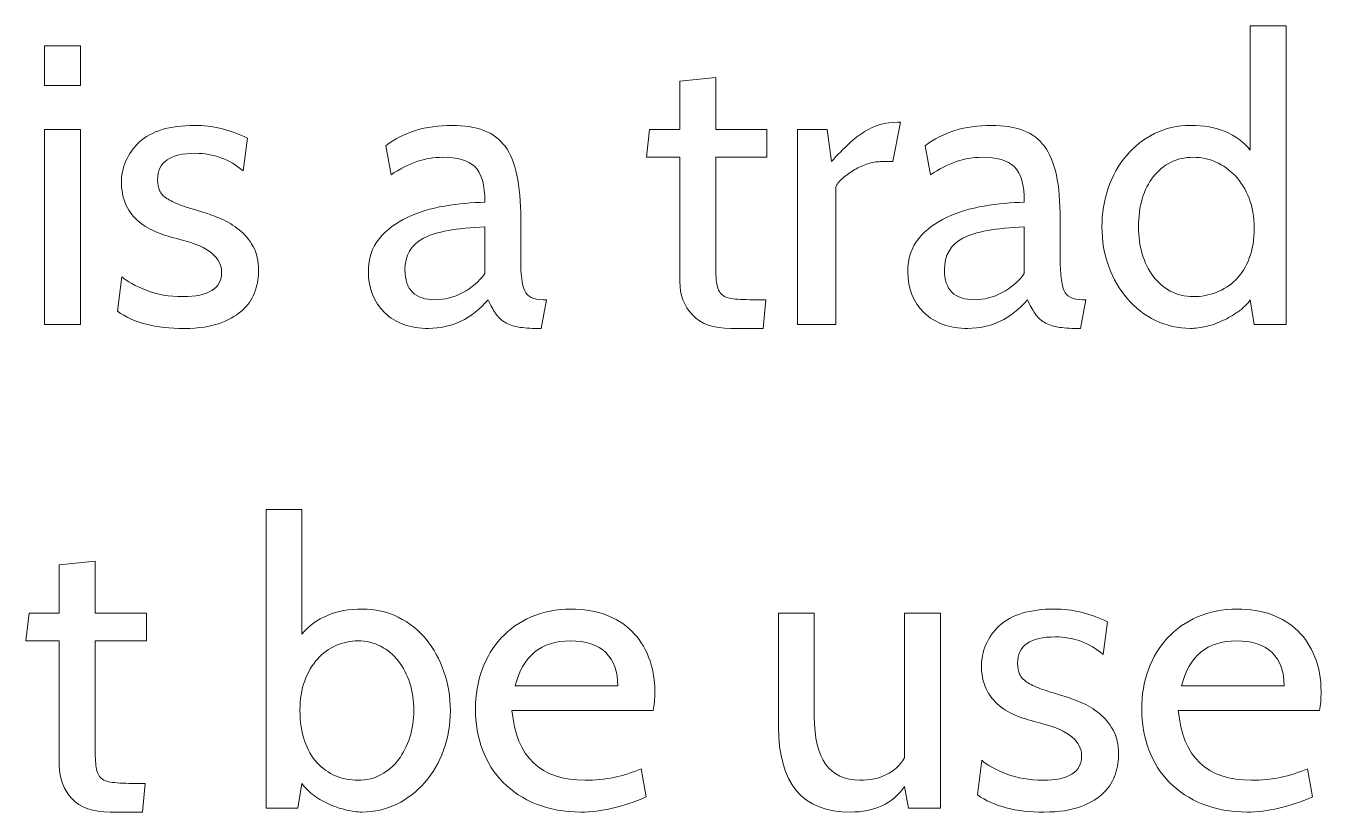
# Model space of a CAD drawing. Header units: centimetres. Extents: x -24 to 24.1, y -20.7 to 0.5.
# Drawn here: x 4.3944 to 4.7397, y -16.991 to -16.7815 of the extents above; entities that cross this region are included whole.
import ezdxf

# ---------------------------------------------------------------- set-up
doc = ezdxf.new("R2010")
doc.units = ezdxf.units.CM
doc.header["$MEASUREMENT"] = 0
doc.layers.add('Layer 1', color=7, linetype='Continuous')

msp = doc.modelspace()

# ---------------------------------------------------------------- linework, layer by layer
at = {"layer": 'Layer 1', "color": 250, "lineweight": 9}
for points, knots in [([(4.73039, -16.86103), (4.73039, -16.86103), (4.7219, -16.86103), (4.7219, -16.86103), (4.7219, -16.86103), (4.7219, -16.86103), (4.72084, -16.85445), (4.72084, -16.85445), (4.72084, -16.85445), (4.72, -16.85566), (4.71892, -16.85672), (4.71761, -16.85764), (4.71761, -16.85764), (4.7163, -16.85855), (4.71492, -16.85935), (4.71347, -16.86002), (4.71347, -16.86002), (4.71202, -16.86069), (4.71056, -16.86121), (4.70907, -16.86156), (4.70907, -16.86156), (4.70759, -16.86191), (4.70621, -16.86209), (4.70494, -16.86209), (4.70494, -16.86209), (4.70161, -16.86209), (4.6985, -16.86138), (4.6956, -16.85997), (4.6956, -16.85997), (4.6927, -16.85855), (4.69019, -16.85663), (4.68807, -16.85419), (4.68807, -16.85419), (4.68595, -16.85175), (4.68429, -16.84889), (4.68309, -16.8456), (4.68309, -16.8456), (4.68189, -16.84231), (4.68129, -16.83879), (4.68129, -16.83505), (4.68129, -16.83505), (4.68129, -16.83144), (4.68185, -16.82799), (4.68298, -16.82471), (4.68298, -16.82471), (4.68411, -16.82142), (4.68572, -16.81854), (4.68781, -16.81606), (4.68781, -16.81606), (4.68989, -16.81359), (4.69239, -16.81163), (4.69528, -16.81018), (4.69528, -16.81018), (4.69818, -16.80873), (4.7014, -16.808), (4.70494, -16.808), (4.70494, -16.808), (4.71194, -16.808), (4.71724, -16.81019), (4.72084, -16.81458), (4.72084, -16.81458), (4.72084, -16.81458), (4.72084, -16.78149), (4.72084, -16.78149), (4.72084, -16.78149), (4.72084, -16.78149), (4.73039, -16.78149), (4.73039, -16.78149), (4.73039, -16.78149), (4.73039, -16.78149), (4.73039, -16.86103), (4.73039, -16.86103)], [0, 0, 0, 0, 0.052632, 0.052632, 0.052632, 0.052632, 0.105263, 0.105263, 0.105263, 0.105263, 0.157895, 0.157895, 0.157895, 0.157895, 0.210526, 0.210526, 0.210526, 0.210526, 0.263158, 0.263158, 0.263158, 0.263158, 0.315789, 0.315789, 0.315789, 0.315789, 0.368421, 0.368421, 0.368421, 0.368421, 0.421053, 0.421053, 0.421053, 0.421053, 0.473684, 0.473684, 0.473684, 0.473684, 0.526316, 0.526316, 0.526316, 0.526316, 0.578947, 0.578947, 0.578947, 0.578947, 0.631579, 0.631579, 0.631579, 0.631579, 0.684211, 0.684211, 0.684211, 0.684211, 0.736842, 0.736842, 0.736842, 0.736842, 0.789474, 0.789474, 0.789474, 0.789474, 0.842105, 0.842105, 0.842105, 0.842105, 0.894737, 0.894737, 0.894737, 0.894737, 1, 1, 1, 1]), ([(4.40894, -16.7974), (4.40894, -16.7974), (4.39939, -16.7974), (4.39939, -16.7974), (4.39939, -16.7974), (4.39939, -16.7974), (4.39939, -16.78679), (4.39939, -16.78679), (4.39939, -16.78679), (4.39939, -16.78679), (4.40894, -16.78679), (4.40894, -16.78679), (4.40894, -16.78679), (4.40894, -16.78679), (4.40894, -16.7974), (4.40894, -16.7974)], [0, 0, 0, 0, 0.2, 0.2, 0.2, 0.2, 0.4, 0.4, 0.4, 0.4, 0.6, 0.6, 0.6, 0.6, 1, 1, 1, 1]), ([(4.59167, -16.85445), (4.59167, -16.85445), (4.59093, -16.86209), (4.59093, -16.86209), (4.59093, -16.86209), (4.59093, -16.86209), (4.58234, -16.86209), (4.58234, -16.86209), (4.58234, -16.86209), (4.57774, -16.86209), (4.57433, -16.86089), (4.5721, -16.85848), (4.5721, -16.85848), (4.56988, -16.85608), (4.56876, -16.85315), (4.56876, -16.84968), (4.56876, -16.84968), (4.56876, -16.84968), (4.56876, -16.81649), (4.56876, -16.81649), (4.56876, -16.81649), (4.56876, -16.81649), (4.55985, -16.81649), (4.55985, -16.81649), (4.55985, -16.81649), (4.55985, -16.81649), (4.5607, -16.80906), (4.5607, -16.80906), (4.5607, -16.80906), (4.5607, -16.80906), (4.56876, -16.80906), (4.56876, -16.80906), (4.56876, -16.80906), (4.56876, -16.80906), (4.56876, -16.79623), (4.56876, -16.79623), (4.56876, -16.79623), (4.56876, -16.79623), (4.57831, -16.79527), (4.57831, -16.79527), (4.57831, -16.79527), (4.57831, -16.79527), (4.57831, -16.80906), (4.57831, -16.80906), (4.57831, -16.80906), (4.57831, -16.80906), (4.59199, -16.80906), (4.59199, -16.80906), (4.59199, -16.80906), (4.59199, -16.80906), (4.59199, -16.81649), (4.59199, -16.81649), (4.59199, -16.81649), (4.59199, -16.81649), (4.57831, -16.81649), (4.57831, -16.81649), (4.57831, -16.81649), (4.57831, -16.81649), (4.57831, -16.84385), (4.57831, -16.84385), (4.57831, -16.84385), (4.57831, -16.84632), (4.57838, -16.84827), (4.57852, -16.84968), (4.57852, -16.84968), (4.57866, -16.8511), (4.57907, -16.85216), (4.57974, -16.85286), (4.57974, -16.85286), (4.58041, -16.85357), (4.58149, -16.85401), (4.58297, -16.85419), (4.58297, -16.85419), (4.58446, -16.85437), (4.58654, -16.85445), (4.58923, -16.85445), (4.58923, -16.85445), (4.58923, -16.85445), (4.59167, -16.85445), (4.59167, -16.85445)], [0, 0, 0, 0, 0.047619, 0.047619, 0.047619, 0.047619, 0.095238, 0.095238, 0.095238, 0.095238, 0.142857, 0.142857, 0.142857, 0.142857, 0.190476, 0.190476, 0.190476, 0.190476, 0.238095, 0.238095, 0.238095, 0.238095, 0.285714, 0.285714, 0.285714, 0.285714, 0.333333, 0.333333, 0.333333, 0.333333, 0.380952, 0.380952, 0.380952, 0.380952, 0.428571, 0.428571, 0.428571, 0.428571, 0.47619, 0.47619, 0.47619, 0.47619, 0.52381, 0.52381, 0.52381, 0.52381, 0.571429, 0.571429, 0.571429, 0.571429, 0.619048, 0.619048, 0.619048, 0.619048, 0.666667, 0.666667, 0.666667, 0.666667, 0.714286, 0.714286, 0.714286, 0.714286, 0.761905, 0.761905, 0.761905, 0.761905, 0.809524, 0.809524, 0.809524, 0.809524, 0.857143, 0.857143, 0.857143, 0.857143, 0.904762, 0.904762, 0.904762, 0.904762, 1, 1, 1, 1]), ([(4.40894, -16.86103), (4.40894, -16.86103), (4.39939, -16.86103), (4.39939, -16.86103), (4.39939, -16.86103), (4.39939, -16.86103), (4.39939, -16.80906), (4.39939, -16.80906), (4.39939, -16.80906), (4.39939, -16.80906), (4.40894, -16.80906), (4.40894, -16.80906), (4.40894, -16.80906), (4.40894, -16.80906), (4.40894, -16.86103), (4.40894, -16.86103)], [0, 0, 0, 0, 0.2, 0.2, 0.2, 0.2, 0.4, 0.4, 0.4, 0.4, 0.6, 0.6, 0.6, 0.6, 1, 1, 1, 1]), ([(4.43662, -16.86209), (4.42905, -16.86209), (4.42311, -16.86057), (4.4188, -16.85753), (4.4188, -16.85753), (4.4188, -16.85753), (4.41997, -16.8483), (4.41997, -16.8483), (4.41997, -16.8483), (4.42138, -16.84958), (4.42356, -16.85078), (4.42649, -16.85191), (4.42649, -16.85191), (4.42942, -16.85304), (4.43266, -16.85361), (4.4362, -16.85361), (4.4362, -16.85361), (4.44312, -16.85361), (4.44659, -16.85145), (4.44659, -16.84714), (4.44659, -16.84714), (4.44659, -16.84325), (4.44312, -16.84038), (4.4362, -16.83855), (4.4362, -16.83855), (4.43407, -16.83805), (4.43208, -16.83747), (4.4302, -16.8368), (4.4302, -16.8368), (4.42833, -16.83612), (4.42665, -16.83524), (4.42516, -16.83414), (4.42516, -16.83414), (4.42368, -16.83305), (4.42246, -16.83165), (4.42151, -16.82996), (4.42151, -16.82996), (4.42055, -16.82826), (4.42, -16.82614), (4.41986, -16.82359), (4.41986, -16.82359), (4.41986, -16.81914), (4.42145, -16.81543), (4.42463, -16.81246), (4.42463, -16.81246), (4.42782, -16.80949), (4.43273, -16.808), (4.43938, -16.808), (4.43938, -16.808), (4.44411, -16.808), (4.44882, -16.80913), (4.45348, -16.8114), (4.45348, -16.8114), (4.45348, -16.8114), (4.45231, -16.82009), (4.45231, -16.82009), (4.45231, -16.82009), (4.44864, -16.81698), (4.4444, -16.81543), (4.43959, -16.81543), (4.43959, -16.81543), (4.43287, -16.81543), (4.42951, -16.81778), (4.42951, -16.82248), (4.42951, -16.82248), (4.42951, -16.82361), (4.42969, -16.82458), (4.43004, -16.82536), (4.43004, -16.82536), (4.4304, -16.82614), (4.43103, -16.82684), (4.43195, -16.82745), (4.43195, -16.82745), (4.43287, -16.82805), (4.43411, -16.82863), (4.43566, -16.82921), (4.43566, -16.82921), (4.43722, -16.82978), (4.4392, -16.83041), (4.4416, -16.83112), (4.4416, -16.83112), (4.44309, -16.83155), (4.4447, -16.83213), (4.44643, -16.83287), (4.44643, -16.83287), (4.44816, -16.83361), (4.44977, -16.83459), (4.45125, -16.83579), (4.45125, -16.83579), (4.45274, -16.83699), (4.45398, -16.83847), (4.45497, -16.84024), (4.45497, -16.84024), (4.45596, -16.84201), (4.45645, -16.84413), (4.45645, -16.84661), (4.45645, -16.84661), (4.45645, -16.8483), (4.45617, -16.85007), (4.4556, -16.85191), (4.4556, -16.85191), (4.45504, -16.85375), (4.45401, -16.85541), (4.45253, -16.85689), (4.45253, -16.85689), (4.45104, -16.85838), (4.44901, -16.85962), (4.44643, -16.8606), (4.44643, -16.8606), (4.44385, -16.8616), (4.44058, -16.86209), (4.43662, -16.86209)], [0, 0, 0, 0, 0.034483, 0.034483, 0.034483, 0.034483, 0.068966, 0.068966, 0.068966, 0.068966, 0.103448, 0.103448, 0.103448, 0.103448, 0.137931, 0.137931, 0.137931, 0.137931, 0.172414, 0.172414, 0.172414, 0.172414, 0.206897, 0.206897, 0.206897, 0.206897, 0.241379, 0.241379, 0.241379, 0.241379, 0.275862, 0.275862, 0.275862, 0.275862, 0.310345, 0.310345, 0.310345, 0.310345, 0.344828, 0.344828, 0.344828, 0.344828, 0.37931, 0.37931, 0.37931, 0.37931, 0.413793, 0.413793, 0.413793, 0.413793, 0.448276, 0.448276, 0.448276, 0.448276, 0.482759, 0.482759, 0.482759, 0.482759, 0.517241, 0.517241, 0.517241, 0.517241, 0.551724, 0.551724, 0.551724, 0.551724, 0.586207, 0.586207, 0.586207, 0.586207, 0.62069, 0.62069, 0.62069, 0.62069, 0.655172, 0.655172, 0.655172, 0.655172, 0.689655, 0.689655, 0.689655, 0.689655, 0.724138, 0.724138, 0.724138, 0.724138, 0.758621, 0.758621, 0.758621, 0.758621, 0.793103, 0.793103, 0.793103, 0.793103, 0.827586, 0.827586, 0.827586, 0.827586, 0.862069, 0.862069, 0.862069, 0.862069, 0.896552, 0.896552, 0.896552, 0.896552, 0.931034, 0.931034, 0.931034, 0.931034, 1, 1, 1, 1]), ([(4.53323, -16.85445), (4.53323, -16.85445), (4.53175, -16.86209), (4.53175, -16.86209), (4.53175, -16.86209), (4.53175, -16.86209), (4.53101, -16.86209), (4.53101, -16.86209), (4.53101, -16.86209), (4.52889, -16.86209), (4.52712, -16.86197), (4.5257, -16.86172), (4.5257, -16.86172), (4.52429, -16.86147), (4.52309, -16.86105), (4.5221, -16.86045), (4.5221, -16.86045), (4.52111, -16.85985), (4.52028, -16.85905), (4.51961, -16.85806), (4.51961, -16.85806), (4.51893, -16.85707), (4.51828, -16.85587), (4.51764, -16.85445), (4.51764, -16.85445), (4.51326, -16.85954), (4.50796, -16.86209), (4.50174, -16.86209), (4.50174, -16.86209), (4.49686, -16.86209), (4.49297, -16.86069), (4.49007, -16.8579), (4.49007, -16.8579), (4.48717, -16.85511), (4.48572, -16.85148), (4.48572, -16.84703), (4.48572, -16.84703), (4.48572, -16.84342), (4.48669, -16.84046), (4.48864, -16.83812), (4.48864, -16.83812), (4.49058, -16.83579), (4.49306, -16.83391), (4.49606, -16.8325), (4.49606, -16.8325), (4.49907, -16.83109), (4.50241, -16.83008), (4.50608, -16.82948), (4.50608, -16.82948), (4.50976, -16.82888), (4.51333, -16.82854), (4.5168, -16.82847), (4.5168, -16.82847), (4.5168, -16.8238), (4.51589, -16.82064), (4.51409, -16.81898), (4.51409, -16.81898), (4.51229, -16.81732), (4.50941, -16.81649), (4.50545, -16.81649), (4.50545, -16.81649), (4.50092, -16.81649), (4.49636, -16.81804), (4.49177, -16.82115), (4.49177, -16.82115), (4.49177, -16.82115), (4.49039, -16.81341), (4.49039, -16.81341), (4.49039, -16.81341), (4.49506, -16.80981), (4.50092, -16.808), (4.50799, -16.808), (4.50799, -16.808), (4.51132, -16.808), (4.51414, -16.80844), (4.51648, -16.80933), (4.51648, -16.80933), (4.51881, -16.81021), (4.5207, -16.81163), (4.52215, -16.81357), (4.52215, -16.81357), (4.5236, -16.81551), (4.52466, -16.81808), (4.52533, -16.82126), (4.52533, -16.82126), (4.526, -16.82444), (4.52634, -16.82833), (4.52634, -16.83292), (4.52634, -16.83292), (4.52634, -16.83292), (4.52634, -16.84353), (4.52634, -16.84353), (4.52634, -16.84353), (4.52634, -16.84763), (4.52669, -16.85048), (4.5274, -16.85207), (4.5274, -16.85207), (4.52811, -16.85366), (4.52973, -16.85445), (4.53228, -16.85445), (4.53228, -16.85445), (4.53228, -16.85445), (4.53323, -16.85445), (4.53323, -16.85445)], [0, 0, 0, 0, 0.037037, 0.037037, 0.037037, 0.037037, 0.074074, 0.074074, 0.074074, 0.074074, 0.111111, 0.111111, 0.111111, 0.111111, 0.148148, 0.148148, 0.148148, 0.148148, 0.185185, 0.185185, 0.185185, 0.185185, 0.222222, 0.222222, 0.222222, 0.222222, 0.259259, 0.259259, 0.259259, 0.259259, 0.296296, 0.296296, 0.296296, 0.296296, 0.333333, 0.333333, 0.333333, 0.333333, 0.37037, 0.37037, 0.37037, 0.37037, 0.407407, 0.407407, 0.407407, 0.407407, 0.444444, 0.444444, 0.444444, 0.444444, 0.481481, 0.481481, 0.481481, 0.481481, 0.518519, 0.518519, 0.518519, 0.518519, 0.555556, 0.555556, 0.555556, 0.555556, 0.592593, 0.592593, 0.592593, 0.592593, 0.62963, 0.62963, 0.62963, 0.62963, 0.666667, 0.666667, 0.666667, 0.666667, 0.703704, 0.703704, 0.703704, 0.703704, 0.740741, 0.740741, 0.740741, 0.740741, 0.777778, 0.777778, 0.777778, 0.777778, 0.814815, 0.814815, 0.814815, 0.814815, 0.851852, 0.851852, 0.851852, 0.851852, 0.888889, 0.888889, 0.888889, 0.888889, 0.925926, 0.925926, 0.925926, 0.925926, 1, 1, 1, 1]), ([(4.62762, -16.80715), (4.62762, -16.80715), (4.6255, -16.81765), (4.6255, -16.81765), (4.6255, -16.81765), (4.6255, -16.81765), (4.62221, -16.81765), (4.62221, -16.81765), (4.62221, -16.81765), (4.62115, -16.81765), (4.62002, -16.81785), (4.61882, -16.81824), (4.61882, -16.81824), (4.61762, -16.81862), (4.61647, -16.81914), (4.61537, -16.81977), (4.61537, -16.81977), (4.61428, -16.82041), (4.61327, -16.82112), (4.61235, -16.8219), (4.61235, -16.8219), (4.61143, -16.82267), (4.61076, -16.82349), (4.61034, -16.82433), (4.61034, -16.82433), (4.61034, -16.82433), (4.61034, -16.86103), (4.61034, -16.86103), (4.61034, -16.86103), (4.61034, -16.86103), (4.60016, -16.86103), (4.60016, -16.86103), (4.60016, -16.86103), (4.60016, -16.86103), (4.60016, -16.80906), (4.60016, -16.80906), (4.60016, -16.80906), (4.60016, -16.80906), (4.608, -16.80906), (4.608, -16.80906), (4.608, -16.80906), (4.608, -16.80906), (4.60917, -16.81765), (4.60917, -16.81765), (4.60917, -16.81765), (4.61242, -16.81398), (4.61537, -16.81131), (4.61802, -16.80965), (4.61802, -16.80965), (4.62068, -16.80798), (4.62359, -16.80715), (4.62677, -16.80715), (4.62677, -16.80715), (4.62677, -16.80715), (4.62762, -16.80715), (4.62762, -16.80715)], [0, 0, 0, 0, 0.066667, 0.066667, 0.066667, 0.066667, 0.133333, 0.133333, 0.133333, 0.133333, 0.2, 0.2, 0.2, 0.2, 0.266667, 0.266667, 0.266667, 0.266667, 0.333333, 0.333333, 0.333333, 0.333333, 0.4, 0.4, 0.4, 0.4, 0.466667, 0.466667, 0.466667, 0.466667, 0.533333, 0.533333, 0.533333, 0.533333, 0.6, 0.6, 0.6, 0.6, 0.666667, 0.666667, 0.666667, 0.666667, 0.733333, 0.733333, 0.733333, 0.733333, 0.8, 0.8, 0.8, 0.8, 0.866667, 0.866667, 0.866667, 0.866667, 1, 1, 1, 1]), ([(4.67704, -16.85445), (4.67704, -16.85445), (4.67556, -16.86209), (4.67556, -16.86209), (4.67556, -16.86209), (4.67556, -16.86209), (4.67482, -16.86209), (4.67482, -16.86209), (4.67482, -16.86209), (4.67269, -16.86209), (4.67093, -16.86197), (4.66951, -16.86172), (4.66951, -16.86172), (4.6681, -16.86147), (4.6669, -16.86105), (4.66591, -16.86045), (4.66591, -16.86045), (4.66492, -16.85985), (4.66409, -16.85905), (4.66342, -16.85806), (4.66342, -16.85806), (4.66274, -16.85707), (4.66209, -16.85587), (4.66145, -16.85445), (4.66145, -16.85445), (4.65707, -16.85954), (4.65177, -16.86209), (4.64555, -16.86209), (4.64555, -16.86209), (4.64067, -16.86209), (4.63678, -16.86069), (4.63388, -16.8579), (4.63388, -16.8579), (4.63098, -16.85511), (4.62953, -16.85148), (4.62953, -16.84703), (4.62953, -16.84703), (4.62953, -16.84342), (4.6305, -16.84046), (4.63245, -16.83812), (4.63245, -16.83812), (4.63439, -16.83579), (4.63687, -16.83391), (4.63987, -16.8325), (4.63987, -16.8325), (4.64288, -16.83109), (4.64622, -16.83008), (4.64989, -16.82948), (4.64989, -16.82948), (4.65357, -16.82888), (4.65714, -16.82854), (4.6606, -16.82847), (4.6606, -16.82847), (4.6606, -16.8238), (4.6597, -16.82064), (4.6579, -16.81898), (4.6579, -16.81898), (4.6561, -16.81732), (4.65322, -16.81649), (4.64926, -16.81649), (4.64926, -16.81649), (4.64473, -16.81649), (4.64017, -16.81804), (4.63558, -16.82115), (4.63558, -16.82115), (4.63558, -16.82115), (4.6342, -16.81341), (4.6342, -16.81341), (4.6342, -16.81341), (4.63886, -16.80981), (4.64473, -16.808), (4.6518, -16.808), (4.6518, -16.808), (4.65513, -16.808), (4.65795, -16.80844), (4.66029, -16.80933), (4.66029, -16.80933), (4.66262, -16.81021), (4.66451, -16.81163), (4.66596, -16.81357), (4.66596, -16.81357), (4.66741, -16.81551), (4.66847, -16.81808), (4.66914, -16.82126), (4.66914, -16.82126), (4.66981, -16.82444), (4.67015, -16.82833), (4.67015, -16.83292), (4.67015, -16.83292), (4.67015, -16.83292), (4.67015, -16.84353), (4.67015, -16.84353), (4.67015, -16.84353), (4.67015, -16.84763), (4.6705, -16.85048), (4.67121, -16.85207), (4.67121, -16.85207), (4.67192, -16.85366), (4.67354, -16.85445), (4.67609, -16.85445), (4.67609, -16.85445), (4.67609, -16.85445), (4.67704, -16.85445), (4.67704, -16.85445)], [0, 0, 0, 0, 0.037037, 0.037037, 0.037037, 0.037037, 0.074074, 0.074074, 0.074074, 0.074074, 0.111111, 0.111111, 0.111111, 0.111111, 0.148148, 0.148148, 0.148148, 0.148148, 0.185185, 0.185185, 0.185185, 0.185185, 0.222222, 0.222222, 0.222222, 0.222222, 0.259259, 0.259259, 0.259259, 0.259259, 0.296296, 0.296296, 0.296296, 0.296296, 0.333333, 0.333333, 0.333333, 0.333333, 0.37037, 0.37037, 0.37037, 0.37037, 0.407407, 0.407407, 0.407407, 0.407407, 0.444444, 0.444444, 0.444444, 0.444444, 0.481481, 0.481481, 0.481481, 0.481481, 0.518519, 0.518519, 0.518519, 0.518519, 0.555556, 0.555556, 0.555556, 0.555556, 0.592593, 0.592593, 0.592593, 0.592593, 0.62963, 0.62963, 0.62963, 0.62963, 0.666667, 0.666667, 0.666667, 0.666667, 0.703704, 0.703704, 0.703704, 0.703704, 0.740741, 0.740741, 0.740741, 0.740741, 0.777778, 0.777778, 0.777778, 0.777778, 0.814815, 0.814815, 0.814815, 0.814815, 0.851852, 0.851852, 0.851852, 0.851852, 0.888889, 0.888889, 0.888889, 0.888889, 0.925926, 0.925926, 0.925926, 0.925926, 1, 1, 1, 1]), ([(4.70568, -16.81649), (4.70342, -16.81649), (4.70138, -16.81695), (4.69958, -16.81787), (4.69958, -16.81787), (4.69778, -16.81878), (4.69624, -16.82006), (4.69497, -16.82168), (4.69497, -16.82168), (4.69369, -16.82331), (4.69272, -16.82525), (4.69205, -16.82752), (4.69205, -16.82752), (4.69138, -16.82978), (4.69104, -16.83229), (4.69104, -16.83505), (4.69104, -16.83505), (4.69104, -16.83759), (4.69138, -16.84), (4.69205, -16.84226), (4.69205, -16.84226), (4.69272, -16.84452), (4.69368, -16.84648), (4.69491, -16.84814), (4.69491, -16.84814), (4.69615, -16.8498), (4.69767, -16.85113), (4.69947, -16.85212), (4.69947, -16.85212), (4.70128, -16.85311), (4.70334, -16.85361), (4.70568, -16.85361), (4.70568, -16.85361), (4.7078, -16.85361), (4.70983, -16.85323), (4.71178, -16.85249), (4.71178, -16.85249), (4.71372, -16.85175), (4.71545, -16.85062), (4.71697, -16.8491), (4.71697, -16.8491), (4.71849, -16.84758), (4.7197, -16.84567), (4.72058, -16.84337), (4.72058, -16.84337), (4.72146, -16.84107), (4.7219, -16.8384), (4.7219, -16.83536), (4.7219, -16.83536), (4.7219, -16.83239), (4.72145, -16.82974), (4.72053, -16.82741), (4.72053, -16.82741), (4.71961, -16.82508), (4.71839, -16.8231), (4.71687, -16.82147), (4.71687, -16.82147), (4.71535, -16.81984), (4.71362, -16.81861), (4.71167, -16.81776), (4.71167, -16.81776), (4.70973, -16.81691), (4.70773, -16.81649), (4.70568, -16.81649)], [0, 0, 0, 0, 0.058824, 0.058824, 0.058824, 0.058824, 0.117647, 0.117647, 0.117647, 0.117647, 0.176471, 0.176471, 0.176471, 0.176471, 0.235294, 0.235294, 0.235294, 0.235294, 0.294118, 0.294118, 0.294118, 0.294118, 0.352941, 0.352941, 0.352941, 0.352941, 0.411765, 0.411765, 0.411765, 0.411765, 0.470588, 0.470588, 0.470588, 0.470588, 0.529412, 0.529412, 0.529412, 0.529412, 0.588235, 0.588235, 0.588235, 0.588235, 0.647059, 0.647059, 0.647059, 0.647059, 0.705882, 0.705882, 0.705882, 0.705882, 0.764706, 0.764706, 0.764706, 0.764706, 0.823529, 0.823529, 0.823529, 0.823529, 0.882353, 0.882353, 0.882353, 0.882353, 1, 1, 1, 1]), ([(4.5168, -16.84745), (4.5168, -16.84745), (4.5168, -16.83505), (4.5168, -16.83505), (4.5168, -16.83505), (4.50916, -16.83533), (4.5037, -16.83634), (4.50041, -16.83807), (4.50041, -16.83807), (4.49712, -16.8398), (4.49548, -16.84261), (4.49548, -16.8465), (4.49548, -16.8465), (4.49548, -16.8518), (4.49817, -16.85445), (4.50354, -16.85445), (4.50354, -16.85445), (4.50608, -16.85445), (4.50854, -16.85382), (4.51091, -16.85255), (4.51091, -16.85255), (4.51328, -16.85127), (4.51524, -16.84958), (4.5168, -16.84745)], [0, 0, 0, 0, 0.142857, 0.142857, 0.142857, 0.142857, 0.285714, 0.285714, 0.285714, 0.285714, 0.428571, 0.428571, 0.428571, 0.428571, 0.571429, 0.571429, 0.571429, 0.571429, 0.714286, 0.714286, 0.714286, 0.714286, 1, 1, 1, 1]), ([(4.6606, -16.84745), (4.6606, -16.84745), (4.6606, -16.83505), (4.6606, -16.83505), (4.6606, -16.83505), (4.65297, -16.83533), (4.64751, -16.83634), (4.64422, -16.83807), (4.64422, -16.83807), (4.64093, -16.8398), (4.63929, -16.84261), (4.63929, -16.8465), (4.63929, -16.8465), (4.63929, -16.8518), (4.64197, -16.85445), (4.64735, -16.85445), (4.64735, -16.85445), (4.64989, -16.85445), (4.65235, -16.85382), (4.65472, -16.85255), (4.65472, -16.85255), (4.65709, -16.85127), (4.65905, -16.84958), (4.6606, -16.84745)], [0, 0, 0, 0, 0.142857, 0.142857, 0.142857, 0.142857, 0.285714, 0.285714, 0.285714, 0.285714, 0.428571, 0.428571, 0.428571, 0.428571, 0.571429, 0.571429, 0.571429, 0.571429, 0.714286, 0.714286, 0.714286, 0.714286, 1, 1, 1, 1]), ([(4.48402, -16.99095), (4.48275, -16.99095), (4.48137, -16.99077), (4.47989, -16.99042), (4.47989, -16.99042), (4.4784, -16.99006), (4.47692, -16.98957), (4.47543, -16.98893), (4.47543, -16.98893), (4.47395, -16.9883), (4.47255, -16.9875), (4.47124, -16.98655), (4.47124, -16.98655), (4.46993, -16.98559), (4.46886, -16.98451), (4.46801, -16.98331), (4.46801, -16.98331), (4.46801, -16.98331), (4.46695, -16.98989), (4.46695, -16.98989), (4.46695, -16.98989), (4.46695, -16.98989), (4.45846, -16.98989), (4.45846, -16.98989), (4.45846, -16.98989), (4.45846, -16.98989), (4.45846, -16.91035), (4.45846, -16.91035), (4.45846, -16.91035), (4.45846, -16.91035), (4.46801, -16.91035), (4.46801, -16.91035), (4.46801, -16.91035), (4.46801, -16.91035), (4.46801, -16.94354), (4.46801, -16.94354), (4.46801, -16.94354), (4.47168, -16.93909), (4.47706, -16.93686), (4.48413, -16.93686), (4.48413, -16.93686), (4.48759, -16.93686), (4.49077, -16.93758), (4.49367, -16.93903), (4.49367, -16.93903), (4.49657, -16.94048), (4.49905, -16.94244), (4.5011, -16.94492), (4.5011, -16.94492), (4.50315, -16.94739), (4.50474, -16.95027), (4.50587, -16.95356), (4.50587, -16.95356), (4.507, -16.95685), (4.50757, -16.9603), (4.50757, -16.9639), (4.50757, -16.9639), (4.50757, -16.96765), (4.50696, -16.97117), (4.50576, -16.97446), (4.50576, -16.97446), (4.50456, -16.97774), (4.5029, -16.98061), (4.50078, -16.98305), (4.50078, -16.98305), (4.49866, -16.98548), (4.49616, -16.98741), (4.4933, -16.98883), (4.4933, -16.98883), (4.49044, -16.99024), (4.48735, -16.99095), (4.48402, -16.99095)], [0, 0, 0, 0, 0.052632, 0.052632, 0.052632, 0.052632, 0.105263, 0.105263, 0.105263, 0.105263, 0.157895, 0.157895, 0.157895, 0.157895, 0.210526, 0.210526, 0.210526, 0.210526, 0.263158, 0.263158, 0.263158, 0.263158, 0.315789, 0.315789, 0.315789, 0.315789, 0.368421, 0.368421, 0.368421, 0.368421, 0.421053, 0.421053, 0.421053, 0.421053, 0.473684, 0.473684, 0.473684, 0.473684, 0.526316, 0.526316, 0.526316, 0.526316, 0.578947, 0.578947, 0.578947, 0.578947, 0.631579, 0.631579, 0.631579, 0.631579, 0.684211, 0.684211, 0.684211, 0.684211, 0.736842, 0.736842, 0.736842, 0.736842, 0.789474, 0.789474, 0.789474, 0.789474, 0.842105, 0.842105, 0.842105, 0.842105, 0.894737, 0.894737, 0.894737, 0.894737, 1, 1, 1, 1]), ([(4.42622, -16.98331), (4.42622, -16.98331), (4.42548, -16.99095), (4.42548, -16.99095), (4.42548, -16.99095), (4.42548, -16.99095), (4.41689, -16.99095), (4.41689, -16.99095), (4.41689, -16.99095), (4.41229, -16.99095), (4.40888, -16.98974), (4.40665, -16.98734), (4.40665, -16.98734), (4.40443, -16.98494), (4.40331, -16.982), (4.40331, -16.97854), (4.40331, -16.97854), (4.40331, -16.97854), (4.40331, -16.94534), (4.40331, -16.94534), (4.40331, -16.94534), (4.40331, -16.94534), (4.39441, -16.94534), (4.39441, -16.94534), (4.39441, -16.94534), (4.39441, -16.94534), (4.39525, -16.93792), (4.39525, -16.93792), (4.39525, -16.93792), (4.39525, -16.93792), (4.40331, -16.93792), (4.40331, -16.93792), (4.40331, -16.93792), (4.40331, -16.93792), (4.40331, -16.92509), (4.40331, -16.92509), (4.40331, -16.92509), (4.40331, -16.92509), (4.41286, -16.92413), (4.41286, -16.92413), (4.41286, -16.92413), (4.41286, -16.92413), (4.41286, -16.93792), (4.41286, -16.93792), (4.41286, -16.93792), (4.41286, -16.93792), (4.42654, -16.93792), (4.42654, -16.93792), (4.42654, -16.93792), (4.42654, -16.93792), (4.42654, -16.94534), (4.42654, -16.94534), (4.42654, -16.94534), (4.42654, -16.94534), (4.41286, -16.94534), (4.41286, -16.94534), (4.41286, -16.94534), (4.41286, -16.94534), (4.41286, -16.97271), (4.41286, -16.97271), (4.41286, -16.97271), (4.41286, -16.97518), (4.41293, -16.97712), (4.41307, -16.97854), (4.41307, -16.97854), (4.41321, -16.97995), (4.41362, -16.98101), (4.41429, -16.98172), (4.41429, -16.98172), (4.41496, -16.98243), (4.41604, -16.98287), (4.41753, -16.98305), (4.41753, -16.98305), (4.41901, -16.98322), (4.4211, -16.98331), (4.42378, -16.98331), (4.42378, -16.98331), (4.42378, -16.98331), (4.42622, -16.98331), (4.42622, -16.98331)], [0, 0, 0, 0, 0.047619, 0.047619, 0.047619, 0.047619, 0.095238, 0.095238, 0.095238, 0.095238, 0.142857, 0.142857, 0.142857, 0.142857, 0.190476, 0.190476, 0.190476, 0.190476, 0.238095, 0.238095, 0.238095, 0.238095, 0.285714, 0.285714, 0.285714, 0.285714, 0.333333, 0.333333, 0.333333, 0.333333, 0.380952, 0.380952, 0.380952, 0.380952, 0.428571, 0.428571, 0.428571, 0.428571, 0.47619, 0.47619, 0.47619, 0.47619, 0.52381, 0.52381, 0.52381, 0.52381, 0.571429, 0.571429, 0.571429, 0.571429, 0.619048, 0.619048, 0.619048, 0.619048, 0.666667, 0.666667, 0.666667, 0.666667, 0.714286, 0.714286, 0.714286, 0.714286, 0.761905, 0.761905, 0.761905, 0.761905, 0.809524, 0.809524, 0.809524, 0.809524, 0.857143, 0.857143, 0.857143, 0.857143, 0.904762, 0.904762, 0.904762, 0.904762, 1, 1, 1, 1]), ([(4.56165, -16.9639), (4.56165, -16.9639), (4.524, -16.9639), (4.524, -16.9639), (4.524, -16.9639), (4.52514, -16.97628), (4.53164, -16.98246), (4.54352, -16.98246), (4.54352, -16.98246), (4.54882, -16.98246), (4.5538, -16.98144), (4.55847, -16.97939), (4.55847, -16.97939), (4.55847, -16.97939), (4.55974, -16.98692), (4.55974, -16.98692), (4.55974, -16.98692), (4.55359, -16.9896), (4.5478, -16.99095), (4.54235, -16.99095), (4.54235, -16.99095), (4.53797, -16.99095), (4.53403, -16.99024), (4.53053, -16.98883), (4.53053, -16.98883), (4.52703, -16.98741), (4.52407, -16.98548), (4.52167, -16.98305), (4.52167, -16.98305), (4.51927, -16.98061), (4.51743, -16.97771), (4.51616, -16.97435), (4.51616, -16.97435), (4.51488, -16.97099), (4.51425, -16.96737), (4.51425, -16.96348), (4.51425, -16.96348), (4.51425, -16.95973), (4.51485, -16.95623), (4.51605, -16.95298), (4.51605, -16.95298), (4.51725, -16.94973), (4.51895, -16.94692), (4.52114, -16.94455), (4.52114, -16.94455), (4.52333, -16.94218), (4.526, -16.94031), (4.52915, -16.93893), (4.52915, -16.93893), (4.53229, -16.93755), (4.53581, -16.93686), (4.5397, -16.93686), (4.5397, -16.93686), (4.54302, -16.93686), (4.54606, -16.93735), (4.54882, -16.93834), (4.54882, -16.93834), (4.55158, -16.93933), (4.55393, -16.94078), (4.55587, -16.94269), (4.55587, -16.94269), (4.55782, -16.9446), (4.55934, -16.94692), (4.56043, -16.94964), (4.56043, -16.94964), (4.56153, -16.95236), (4.56208, -16.95542), (4.56208, -16.95881), (4.56208, -16.95881), (4.56208, -16.96079), (4.56194, -16.96249), (4.56165, -16.9639)], [0, 0, 0, 0, 0.052632, 0.052632, 0.052632, 0.052632, 0.105263, 0.105263, 0.105263, 0.105263, 0.157895, 0.157895, 0.157895, 0.157895, 0.210526, 0.210526, 0.210526, 0.210526, 0.263158, 0.263158, 0.263158, 0.263158, 0.315789, 0.315789, 0.315789, 0.315789, 0.368421, 0.368421, 0.368421, 0.368421, 0.421053, 0.421053, 0.421053, 0.421053, 0.473684, 0.473684, 0.473684, 0.473684, 0.526316, 0.526316, 0.526316, 0.526316, 0.578947, 0.578947, 0.578947, 0.578947, 0.631579, 0.631579, 0.631579, 0.631579, 0.684211, 0.684211, 0.684211, 0.684211, 0.736842, 0.736842, 0.736842, 0.736842, 0.789474, 0.789474, 0.789474, 0.789474, 0.842105, 0.842105, 0.842105, 0.842105, 0.894737, 0.894737, 0.894737, 0.894737, 1, 1, 1, 1]), ([(4.66591, -16.99095), (4.65834, -16.99095), (4.6524, -16.98943), (4.64809, -16.98639), (4.64809, -16.98639), (4.64809, -16.98639), (4.64926, -16.97716), (4.64926, -16.97716), (4.64926, -16.97716), (4.65067, -16.97843), (4.65284, -16.97963), (4.65578, -16.98077), (4.65578, -16.98077), (4.65871, -16.9819), (4.66195, -16.98246), (4.66548, -16.98246), (4.66548, -16.98246), (4.67241, -16.98246), (4.67588, -16.98031), (4.67588, -16.97599), (4.67588, -16.97599), (4.67588, -16.9721), (4.67241, -16.96924), (4.66548, -16.9674), (4.66548, -16.9674), (4.66336, -16.96691), (4.66136, -16.96632), (4.65949, -16.96565), (4.65949, -16.96565), (4.65762, -16.96498), (4.65594, -16.9641), (4.65445, -16.963), (4.65445, -16.963), (4.65297, -16.96191), (4.65175, -16.96051), (4.65079, -16.95881), (4.65079, -16.95881), (4.64984, -16.95712), (4.64929, -16.95499), (4.64915, -16.95245), (4.64915, -16.95245), (4.64915, -16.948), (4.65074, -16.94428), (4.65392, -16.94131), (4.65392, -16.94131), (4.6571, -16.93834), (4.66202, -16.93686), (4.66866, -16.93686), (4.66866, -16.93686), (4.6734, -16.93686), (4.6781, -16.93799), (4.68277, -16.94025), (4.68277, -16.94025), (4.68277, -16.94025), (4.6816, -16.94895), (4.6816, -16.94895), (4.6816, -16.94895), (4.67793, -16.94584), (4.67368, -16.94428), (4.66888, -16.94428), (4.66888, -16.94428), (4.66216, -16.94428), (4.6588, -16.94663), (4.6588, -16.95134), (4.6588, -16.95134), (4.6588, -16.95247), (4.65898, -16.95344), (4.65933, -16.95422), (4.65933, -16.95422), (4.65968, -16.95499), (4.66032, -16.9557), (4.66124, -16.9563), (4.66124, -16.9563), (4.66216, -16.9569), (4.6634, -16.95749), (4.66495, -16.95807), (4.66495, -16.95807), (4.66651, -16.95863), (4.66849, -16.95927), (4.67089, -16.95998), (4.67089, -16.95998), (4.67238, -16.9604), (4.67398, -16.96099), (4.67572, -16.96173), (4.67572, -16.96173), (4.67745, -16.96247), (4.67906, -16.96344), (4.68054, -16.96464), (4.68054, -16.96464), (4.68203, -16.96585), (4.68326, -16.96733), (4.68425, -16.9691), (4.68425, -16.9691), (4.68524, -16.97087), (4.68574, -16.97299), (4.68574, -16.97546), (4.68574, -16.97546), (4.68574, -16.97716), (4.68546, -16.97893), (4.68489, -16.98077), (4.68489, -16.98077), (4.68432, -16.9826), (4.6833, -16.98427), (4.68181, -16.98575), (4.68181, -16.98575), (4.68033, -16.98723), (4.6783, -16.98847), (4.67572, -16.98946), (4.67572, -16.98946), (4.67314, -16.99045), (4.66987, -16.99095), (4.66591, -16.99095)], [0, 0, 0, 0, 0.034483, 0.034483, 0.034483, 0.034483, 0.068966, 0.068966, 0.068966, 0.068966, 0.103448, 0.103448, 0.103448, 0.103448, 0.137931, 0.137931, 0.137931, 0.137931, 0.172414, 0.172414, 0.172414, 0.172414, 0.206897, 0.206897, 0.206897, 0.206897, 0.241379, 0.241379, 0.241379, 0.241379, 0.275862, 0.275862, 0.275862, 0.275862, 0.310345, 0.310345, 0.310345, 0.310345, 0.344828, 0.344828, 0.344828, 0.344828, 0.37931, 0.37931, 0.37931, 0.37931, 0.413793, 0.413793, 0.413793, 0.413793, 0.448276, 0.448276, 0.448276, 0.448276, 0.482759, 0.482759, 0.482759, 0.482759, 0.517241, 0.517241, 0.517241, 0.517241, 0.551724, 0.551724, 0.551724, 0.551724, 0.586207, 0.586207, 0.586207, 0.586207, 0.62069, 0.62069, 0.62069, 0.62069, 0.655172, 0.655172, 0.655172, 0.655172, 0.689655, 0.689655, 0.689655, 0.689655, 0.724138, 0.724138, 0.724138, 0.724138, 0.758621, 0.758621, 0.758621, 0.758621, 0.793103, 0.793103, 0.793103, 0.793103, 0.827586, 0.827586, 0.827586, 0.827586, 0.862069, 0.862069, 0.862069, 0.862069, 0.896552, 0.896552, 0.896552, 0.896552, 0.931034, 0.931034, 0.931034, 0.931034, 1, 1, 1, 1]), ([(4.7393, -16.9639), (4.7393, -16.9639), (4.70165, -16.9639), (4.70165, -16.9639), (4.70165, -16.9639), (4.70278, -16.97628), (4.70928, -16.98246), (4.72116, -16.98246), (4.72116, -16.98246), (4.72646, -16.98246), (4.73145, -16.98144), (4.73611, -16.97939), (4.73611, -16.97939), (4.73611, -16.97939), (4.73739, -16.98692), (4.73739, -16.98692), (4.73739, -16.98692), (4.73124, -16.9896), (4.72544, -16.99095), (4.71999, -16.99095), (4.71999, -16.99095), (4.71561, -16.99095), (4.71167, -16.99024), (4.70817, -16.98883), (4.70817, -16.98883), (4.70467, -16.98741), (4.70172, -16.98548), (4.69931, -16.98305), (4.69931, -16.98305), (4.69691, -16.98061), (4.69507, -16.97771), (4.6938, -16.97435), (4.6938, -16.97435), (4.69253, -16.97099), (4.69189, -16.96737), (4.69189, -16.96348), (4.69189, -16.96348), (4.69189, -16.95973), (4.69249, -16.95623), (4.69369, -16.95298), (4.69369, -16.95298), (4.69489, -16.94973), (4.69659, -16.94692), (4.69878, -16.94455), (4.69878, -16.94455), (4.70098, -16.94218), (4.70364, -16.94031), (4.70679, -16.93893), (4.70679, -16.93893), (4.70994, -16.93755), (4.71345, -16.93686), (4.71734, -16.93686), (4.71734, -16.93686), (4.72067, -16.93686), (4.72371, -16.93735), (4.72646, -16.93834), (4.72646, -16.93834), (4.72922, -16.93933), (4.73157, -16.94078), (4.73352, -16.94269), (4.73352, -16.94269), (4.73546, -16.9446), (4.73698, -16.94692), (4.73808, -16.94964), (4.73808, -16.94964), (4.73917, -16.95236), (4.73972, -16.95542), (4.73972, -16.95881), (4.73972, -16.95881), (4.73972, -16.96079), (4.73958, -16.96249), (4.7393, -16.9639)], [0, 0, 0, 0, 0.052632, 0.052632, 0.052632, 0.052632, 0.105263, 0.105263, 0.105263, 0.105263, 0.157895, 0.157895, 0.157895, 0.157895, 0.210526, 0.210526, 0.210526, 0.210526, 0.263158, 0.263158, 0.263158, 0.263158, 0.315789, 0.315789, 0.315789, 0.315789, 0.368421, 0.368421, 0.368421, 0.368421, 0.421053, 0.421053, 0.421053, 0.421053, 0.473684, 0.473684, 0.473684, 0.473684, 0.526316, 0.526316, 0.526316, 0.526316, 0.578947, 0.578947, 0.578947, 0.578947, 0.631579, 0.631579, 0.631579, 0.631579, 0.684211, 0.684211, 0.684211, 0.684211, 0.736842, 0.736842, 0.736842, 0.736842, 0.789474, 0.789474, 0.789474, 0.789474, 0.842105, 0.842105, 0.842105, 0.842105, 0.894737, 0.894737, 0.894737, 0.894737, 1, 1, 1, 1]), ([(4.63823, -16.98989), (4.63823, -16.98989), (4.62974, -16.98989), (4.62974, -16.98989), (4.62974, -16.98989), (4.62974, -16.98989), (4.62868, -16.98416), (4.62868, -16.98416), (4.62868, -16.98416), (4.62543, -16.98868), (4.62062, -16.99095), (4.61426, -16.99095), (4.61426, -16.99095), (4.60146, -16.99095), (4.59506, -16.98335), (4.59506, -16.96814), (4.59506, -16.96814), (4.59506, -16.96814), (4.59506, -16.93792), (4.59506, -16.93792), (4.59506, -16.93792), (4.59506, -16.93792), (4.60461, -16.93792), (4.60461, -16.93792), (4.60461, -16.93792), (4.60461, -16.93792), (4.60461, -16.96549), (4.60461, -16.96549), (4.60461, -16.96549), (4.60461, -16.97681), (4.60864, -16.98246), (4.6167, -16.98246), (4.6167, -16.98246), (4.62221, -16.98246), (4.62621, -16.98048), (4.62868, -16.97652), (4.62868, -16.97652), (4.62868, -16.97652), (4.62868, -16.93792), (4.62868, -16.93792), (4.62868, -16.93792), (4.62868, -16.93792), (4.63823, -16.93792), (4.63823, -16.93792), (4.63823, -16.93792), (4.63823, -16.93792), (4.63823, -16.98989), (4.63823, -16.98989)], [0, 0, 0, 0, 0.076923, 0.076923, 0.076923, 0.076923, 0.153846, 0.153846, 0.153846, 0.153846, 0.230769, 0.230769, 0.230769, 0.230769, 0.307692, 0.307692, 0.307692, 0.307692, 0.384615, 0.384615, 0.384615, 0.384615, 0.461538, 0.461538, 0.461538, 0.461538, 0.538462, 0.538462, 0.538462, 0.538462, 0.615385, 0.615385, 0.615385, 0.615385, 0.692308, 0.692308, 0.692308, 0.692308, 0.769231, 0.769231, 0.769231, 0.769231, 0.846154, 0.846154, 0.846154, 0.846154, 1, 1, 1, 1]), ([(4.48296, -16.94534), (4.48091, -16.94534), (4.47895, -16.94575), (4.47708, -16.94656), (4.47708, -16.94656), (4.4752, -16.94738), (4.47356, -16.94858), (4.47214, -16.95017), (4.47214, -16.95017), (4.47073, -16.95176), (4.4696, -16.9537), (4.46875, -16.956), (4.46875, -16.956), (4.4679, -16.9583), (4.46748, -16.96093), (4.46748, -16.9639), (4.46748, -16.9639), (4.46748, -16.96694), (4.46788, -16.96963), (4.4687, -16.97196), (4.4687, -16.97196), (4.46951, -16.9743), (4.47062, -16.97624), (4.47204, -16.9778), (4.47204, -16.9778), (4.47345, -16.97935), (4.4751, -16.98052), (4.47697, -16.9813), (4.47697, -16.9813), (4.47884, -16.98207), (4.48084, -16.98246), (4.48296, -16.98246), (4.48296, -16.98246), (4.48522, -16.98246), (4.48727, -16.98197), (4.48911, -16.98098), (4.48911, -16.98098), (4.49095, -16.97999), (4.49251, -16.97864), (4.49378, -16.97695), (4.49378, -16.97695), (4.49505, -16.97525), (4.49604, -16.97327), (4.49675, -16.97101), (4.49675, -16.97101), (4.49746, -16.96875), (4.49781, -16.96638), (4.49781, -16.9639), (4.49781, -16.9639), (4.49781, -16.96129), (4.49746, -16.95885), (4.49675, -16.95659), (4.49675, -16.95659), (4.49604, -16.95432), (4.49503, -16.95236), (4.49373, -16.9507), (4.49373, -16.9507), (4.49242, -16.94904), (4.49085, -16.94773), (4.48901, -16.94678), (4.48901, -16.94678), (4.48717, -16.94582), (4.48515, -16.94534), (4.48296, -16.94534)], [0, 0, 0, 0, 0.058824, 0.058824, 0.058824, 0.058824, 0.117647, 0.117647, 0.117647, 0.117647, 0.176471, 0.176471, 0.176471, 0.176471, 0.235294, 0.235294, 0.235294, 0.235294, 0.294118, 0.294118, 0.294118, 0.294118, 0.352941, 0.352941, 0.352941, 0.352941, 0.411765, 0.411765, 0.411765, 0.411765, 0.470588, 0.470588, 0.470588, 0.470588, 0.529412, 0.529412, 0.529412, 0.529412, 0.588235, 0.588235, 0.588235, 0.588235, 0.647059, 0.647059, 0.647059, 0.647059, 0.705882, 0.705882, 0.705882, 0.705882, 0.764706, 0.764706, 0.764706, 0.764706, 0.823529, 0.823529, 0.823529, 0.823529, 0.882353, 0.882353, 0.882353, 0.882353, 1, 1, 1, 1]), ([(4.53949, -16.94534), (4.53178, -16.94534), (4.5269, -16.94934), (4.52485, -16.95733), (4.52485, -16.95733), (4.52485, -16.95733), (4.55221, -16.95733), (4.55221, -16.95733), (4.55221, -16.95733), (4.55221, -16.95351), (4.55115, -16.95056), (4.54903, -16.94847), (4.54903, -16.94847), (4.54691, -16.94639), (4.54373, -16.94534), (4.53949, -16.94534)], [0, 0, 0, 0, 0.2, 0.2, 0.2, 0.2, 0.4, 0.4, 0.4, 0.4, 0.6, 0.6, 0.6, 0.6, 1, 1, 1, 1]), ([(4.71713, -16.94534), (4.70942, -16.94534), (4.70454, -16.94934), (4.70249, -16.95733), (4.70249, -16.95733), (4.70249, -16.95733), (4.72986, -16.95733), (4.72986, -16.95733), (4.72986, -16.95733), (4.72986, -16.95351), (4.7288, -16.95056), (4.72667, -16.94847), (4.72667, -16.94847), (4.72455, -16.94639), (4.72137, -16.94534), (4.71713, -16.94534)], [0, 0, 0, 0, 0.2, 0.2, 0.2, 0.2, 0.4, 0.4, 0.4, 0.4, 0.6, 0.6, 0.6, 0.6, 1, 1, 1, 1])]:
    msp.add_open_spline(points, degree=3, knots=knots, dxfattribs=at)

doc.saveas('drawing.dxf')
